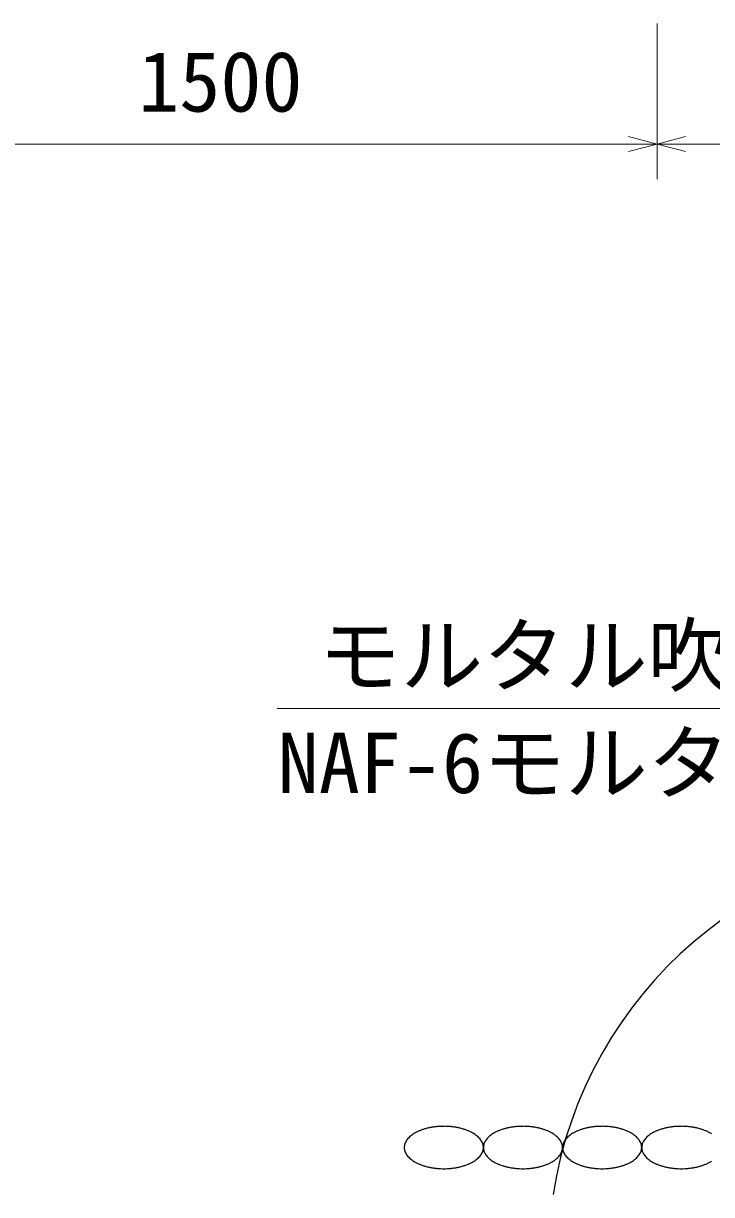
# Model space of a CAD drawing. Units: millimetres, scale not verified. Extents: x 400 to 16400, y 400 to 11650.
# Drawn here: x 3482 to 4651, y 1877 to 3868 of the extents above; entities that cross this region are included whole.
import ezdxf
from ezdxf.enums import TextEntityAlignment as Align

# ---------------------------------------------------------------- set-up
doc = ezdxf.new("R2010")
doc.units = ezdxf.units.MM
doc.header["$LTSCALE"] = 40
for name, color, linetype, lineweight in [('C-STR', 1, 'Continuous', 25), ('C-STR-DIM', 1, 'Continuous', 13), ('C-STR-HTXT', 1, 'Continuous', 13)]:
    doc.layers.add(name, color=color, linetype=linetype, lineweight=lineweight)
doc.styles.add('ＭＳ ゴシック', font='')
doc.styles.get('ＭＳ ゴシック').set_extended_font_data('MS Gothic')

msp = doc.modelspace()

# ---------------------------------------------------------------- linework, layer by layer
at = {"layer": 'C-STR', "color": 7}
msp.add_arc((5082.05, 1769.12), 708.33, 8.79741, 171.20259, dxfattribs=at)
at = {"layer": 'C-STR'}
for centre, radius, start, end in [((4193.71, 1886.08), 107.17, 101.01196, 103.98166), ((4195.04, 1879.11), 114.27, 98.15282, 100.99949), ((4195.81, 1873.58), 119.85, 95.38561, 98.14445), ((4196.16, 1869.79), 123.66, 92.67795, 95.38106), ((4196.24, 1867.92), 125.53, 89.99955, 92.67705), ((4196.25, 1868.1), 125.36, 87.32113, 90.00228), ((4196.37, 1870.29), 123.16, 84.61342, 87.32758), ((4196.77, 1874.39), 119.04, 81.84613, 84.62382), ((4197.63, 1880.18), 113.19, 78.98686, 81.86084), ((4199.07, 1887.36), 105.86, 75.99997, 79.00641), ((4328.27, 1886.08), 107.17, 101.01196, 103.98166), ((4329.6, 1879.11), 114.27, 98.15282, 100.99949), ((4330.37, 1873.58), 119.85, 95.38561, 98.14445), ((4330.72, 1869.79), 123.66, 92.67795, 95.38106), ((4330.8, 1867.92), 125.53, 89.99955, 92.67705), ((4330.81, 1868.1), 125.36, 87.32113, 90.00228), ((4330.93, 1870.29), 123.16, 84.61342, 87.32758), ((4331.33, 1874.39), 119.04, 81.84613, 84.62382), ((4332.19, 1880.18), 113.19, 78.98686, 81.86084), ((4333.63, 1887.36), 105.86, 75.99997, 79.00641), ((4462.83, 1886.08), 107.17, 101.01196, 103.98166), ((4464.16, 1879.11), 114.27, 98.15282, 100.99949), ((4464.93, 1873.58), 119.85, 95.38561, 98.14445), ((4465.28, 1869.79), 123.66, 92.67795, 95.38106), ((4465.36, 1867.92), 125.53, 89.99955, 92.67705), ((4465.37, 1868.1), 125.36, 87.32113, 90.00228), ((4465.49, 1870.29), 123.16, 84.61342, 87.32758), ((4465.89, 1874.39), 119.04, 81.84613, 84.62382), ((4466.75, 1880.18), 113.19, 78.98686, 81.86084), ((4468.19, 1887.36), 105.86, 75.99997, 79.00641), ((4597.39, 1886.08), 107.17, 101.01196, 103.98166), ((4598.72, 1879.11), 114.27, 98.15282, 100.99949), ((4599.49, 1873.58), 119.85, 95.38561, 98.14445), ((4599.84, 1869.79), 123.66, 92.67795, 95.38106), ((4599.92, 1867.92), 125.53, 89.99955, 92.67705), ((4599.93, 1868.1), 125.36, 87.32113, 90.00228), ((4600.05, 1870.29), 123.16, 84.61342, 87.32758), ((4600.45, 1874.39), 119.04, 81.84613, 84.62382), ((4601.31, 1880.18), 113.19, 78.98686, 81.86084), ((4602.75, 1887.36), 105.86, 75.99997, 79.00641), ((4158.75, 1952.17), 31.17, 138.88111, 145.63061), ((4163.14, 1948.26), 37.05, 132.78067, 138.79433), ((4167.86, 1943.07), 44.06, 127.34847, 132.70554), ((4172.69, 1936.65), 52.1, 122.49311, 127.28505), ((4177.41, 1929.14), 60.96, 118.12381, 122.44045), ((4181.81, 1920.79), 70.4, 114.15757, 118.0806), ((4185.74, 1911.92), 80.11, 110.52158, 114.12249), ((4189.07, 1902.9), 89.72, 107.15318, 110.49344), ((4191.73, 1894.14), 98.87, 103.99869, 107.13099), ((4201.16, 1895.57), 97.39, 72.84527, 76.02505), ((4203.93, 1904.39), 88.14, 69.47661, 72.87677), ((4207.37, 1913.42), 78.49, 65.84032, 69.51561), ((4211.38, 1922.23), 68.8, 61.87376, 65.88808), ((4215.85, 1930.46), 59.44, 57.50416, 61.93159), ((4220.6, 1937.8), 50.7, 52.64863, 57.57321), ((4225.43, 1944.02), 42.82, 47.21659, 52.7294), ((4230.11, 1949), 35.99, 41.11694, 47.30805), ((4234.43, 1952.7), 30.3, 34.27301, 41.21527), ((4293.31, 1952.17), 31.17, 138.88111, 145.63061), ((4297.7, 1948.26), 37.05, 132.78067, 138.79433), ((4302.42, 1943.07), 44.06, 127.34847, 132.70554), ((4307.25, 1936.65), 52.1, 122.49311, 127.28505), ((4311.97, 1929.14), 60.96, 118.12381, 122.44045), ((4316.37, 1920.79), 70.4, 114.15757, 118.0806), ((4320.3, 1911.92), 80.11, 110.52158, 114.12249), ((4323.63, 1902.9), 89.72, 107.15318, 110.49344), ((4326.29, 1894.14), 98.87, 103.99869, 107.13099), ((4335.72, 1895.57), 97.39, 72.84527, 76.02505), ((4338.49, 1904.39), 88.14, 69.47661, 72.87677), ((4341.93, 1913.42), 78.49, 65.84032, 69.51561), ((4345.94, 1922.23), 68.8, 61.87376, 65.88808), ((4350.41, 1930.46), 59.44, 57.50416, 61.93159), ((4355.16, 1937.8), 50.7, 52.64863, 57.57321), ((4359.99, 1944.02), 42.82, 47.21659, 52.7294), ((4364.67, 1949), 35.99, 41.11694, 47.30805), ((4368.99, 1952.7), 30.3, 34.27301, 41.21527), ((4427.87, 1952.17), 31.17, 138.88111, 145.63061), ((4432.26, 1948.26), 37.05, 132.78067, 138.79433), ((4436.98, 1943.07), 44.06, 127.34847, 132.70554), ((4441.81, 1936.65), 52.1, 122.49311, 127.28505), ((4446.53, 1929.14), 60.96, 118.12381, 122.44045), ((4450.93, 1920.79), 70.4, 114.15757, 118.0806), ((4454.86, 1911.92), 80.11, 110.52158, 114.12249), ((4458.19, 1902.9), 89.72, 107.15318, 110.49344), ((4460.85, 1894.14), 98.87, 103.99869, 107.13099), ((4470.28, 1895.57), 97.39, 72.84527, 76.02505), ((4473.05, 1904.39), 88.14, 69.47661, 72.87677), ((4476.49, 1913.42), 78.49, 65.84032, 69.51561), ((4480.5, 1922.23), 68.8, 61.87376, 65.88808), ((4484.97, 1930.46), 59.44, 57.50416, 61.93159), ((4489.72, 1937.8), 50.7, 52.64863, 57.57321), ((4494.55, 1944.02), 42.82, 47.21659, 52.7294), ((4499.23, 1949), 35.99, 41.11694, 47.30805), ((4503.55, 1952.7), 30.3, 34.27301, 41.21527), ((4562.43, 1952.17), 31.17, 138.88111, 145.63061), ((4566.82, 1948.26), 37.05, 132.78067, 138.79433), ((4571.54, 1943.07), 44.06, 127.34847, 132.70554), ((4576.37, 1936.65), 52.1, 122.49311, 127.28505), ((4581.09, 1929.14), 60.96, 118.12381, 122.44045), ((4585.49, 1920.79), 70.4, 114.15757, 118.0806), ((4589.42, 1911.92), 80.11, 110.52158, 114.12249), ((4592.75, 1902.9), 89.72, 107.15318, 110.49344), ((4595.41, 1894.14), 98.87, 103.99869, 107.13099), ((4604.84, 1895.57), 97.39, 72.84527, 76.02505), ((4607.61, 1904.39), 88.14, 69.47661, 72.87677), ((4611.05, 1913.42), 78.49, 65.84032, 69.51561), ((4615.06, 1922.23), 68.8, 61.87376, 65.88808), ((4619.53, 1930.46), 59.44, 57.50416, 61.93159), ((4148.43, 1957.44), 19.47, 170.69772, 179.97257), ((4148.34, 1957.45), 19.38, 180.00552, 189.32419), ((4149.61, 1957.22), 20.66, 161.727, 170.62758), ((4149.34, 1957.61), 20.39, 189.31198, 198.33344), ((4151.8, 1956.46), 22.99, 153.35475, 161.63457), ((4151.37, 1958.26), 22.52, 198.27941, 206.73127), ((4154.9, 1954.85), 26.48, 145.72681, 153.25504), ((4238.16, 1955.19), 25.81, 26.64796, 34.37019), ((4241.12, 1956.64), 22.52, 18.27941, 26.73127), ((4240.69, 1958.44), 22.99, 333.35475, 341.63457), ((4243.15, 1957.29), 20.39, 9.31198, 18.33344), ((4242.88, 1957.68), 20.66, 341.727, 350.62758), ((4244.15, 1957.45), 19.38, 0.00552, 9.32419), ((4244.06, 1957.46), 19.47, 350.69772, 359.97257), ((4282.99, 1957.44), 19.47, 170.69772, 179.97257), ((4282.9, 1957.45), 19.38, 180.00552, 189.32419), ((4284.17, 1957.22), 20.66, 161.727, 170.62758), ((4283.9, 1957.61), 20.39, 189.31198, 198.33344), ((4286.36, 1956.46), 22.99, 153.35475, 161.63457), ((4285.93, 1958.26), 22.52, 198.27941, 206.73127), ((4289.46, 1954.85), 26.48, 145.72681, 153.25504), ((4372.72, 1955.19), 25.81, 26.64796, 34.37019), ((4375.68, 1956.64), 22.52, 18.27941, 26.73127), ((4375.25, 1958.44), 22.99, 333.35475, 341.63457), ((4377.71, 1957.29), 20.39, 9.31198, 18.33344), ((4377.44, 1957.68), 20.66, 341.727, 350.62758), ((4378.71, 1957.45), 19.38, 0.00552, 9.32419), ((4378.62, 1957.46), 19.47, 350.69772, 359.97257), ((4417.55, 1957.44), 19.47, 170.69772, 179.97257), ((4417.46, 1957.45), 19.38, 180.00552, 189.32419), ((4418.73, 1957.22), 20.66, 161.727, 170.62758), ((4418.46, 1957.61), 20.39, 189.31198, 198.33344), ((4420.92, 1956.46), 22.99, 153.35475, 161.63457), ((4420.49, 1958.26), 22.52, 198.27941, 206.73127), ((4424.02, 1954.85), 26.48, 145.72681, 153.25504), ((4507.28, 1955.19), 25.81, 26.64796, 34.37019), ((4510.24, 1956.64), 22.52, 18.27941, 26.73127), ((4509.81, 1958.44), 22.99, 333.35475, 341.63457), ((4512.27, 1957.29), 20.39, 9.31198, 18.33344), ((4512, 1957.68), 20.66, 341.727, 350.62758), ((4513.27, 1957.45), 19.38, 0.00552, 9.32419), ((4513.18, 1957.46), 19.47, 350.69772, 359.97257), ((4552.11, 1957.44), 19.47, 170.69772, 179.97257), ((4552.02, 1957.45), 19.38, 180.00552, 189.32419), ((4553.29, 1957.22), 20.66, 161.727, 170.62758), ((4553.02, 1957.61), 20.39, 189.31198, 198.33344), ((4555.48, 1956.46), 22.99, 153.35475, 161.63457), ((4555.05, 1958.26), 22.52, 198.27941, 206.73127), ((4558.58, 1954.85), 26.48, 145.72681, 153.25504), ((4154.33, 1959.71), 25.81, 206.64796, 214.37019), ((4158.06, 1962.2), 30.3, 214.27301, 221.21527), ((4162.38, 1965.9), 35.99, 221.11694, 227.30805), ((4167.06, 1970.88), 42.82, 227.21659, 232.7294), ((4171.89, 1977.1), 50.7, 232.64863, 237.57321), ((4176.64, 1984.44), 59.44, 237.50416, 241.93159), ((4181.11, 1992.67), 68.8, 241.87376, 245.88808), ((4210.68, 1994.11), 70.4, 294.15757, 298.0806), ((4215.08, 1985.76), 60.96, 298.12381, 302.44045), ((4219.8, 1978.25), 52.1, 302.49311, 307.28505), ((4224.63, 1971.83), 44.06, 307.34847, 312.70554), ((4229.35, 1966.64), 37.05, 312.78067, 318.79433), ((4233.74, 1962.73), 31.17, 318.88111, 325.63061), ((4237.59, 1960.05), 26.48, 325.72681, 333.25504), ((4288.89, 1959.71), 25.81, 206.64796, 214.37019), ((4292.62, 1962.2), 30.3, 214.27301, 221.21527), ((4296.94, 1965.9), 35.99, 221.11694, 227.30805), ((4301.62, 1970.88), 42.82, 227.21659, 232.7294), ((4306.45, 1977.1), 50.7, 232.64863, 237.57321), ((4311.2, 1984.44), 59.44, 237.50416, 241.93159), ((4315.67, 1992.67), 68.8, 241.87376, 245.88808), ((4345.24, 1994.11), 70.4, 294.15757, 298.0806), ((4349.64, 1985.76), 60.96, 298.12381, 302.44045), ((4354.36, 1978.25), 52.1, 302.49311, 307.28505), ((4359.19, 1971.83), 44.06, 307.34847, 312.70554), ((4363.91, 1966.64), 37.05, 312.78067, 318.79433), ((4368.3, 1962.73), 31.17, 318.88111, 325.63061), ((4372.15, 1960.05), 26.48, 325.72681, 333.25504), ((4423.45, 1959.71), 25.81, 206.64796, 214.37019), ((4427.18, 1962.2), 30.3, 214.27301, 221.21527), ((4431.5, 1965.9), 35.99, 221.11694, 227.30805), ((4436.18, 1970.88), 42.82, 227.21659, 232.7294), ((4441.01, 1977.1), 50.7, 232.64863, 237.57321), ((4445.76, 1984.44), 59.44, 237.50416, 241.93159), ((4450.23, 1992.67), 68.8, 241.87376, 245.88808), ((4479.8, 1994.11), 70.4, 294.15757, 298.0806), ((4484.2, 1985.76), 60.96, 298.12381, 302.44045), ((4488.92, 1978.25), 52.1, 302.49311, 307.28505), ((4493.75, 1971.83), 44.06, 307.34847, 312.70554), ((4498.47, 1966.64), 37.05, 312.78067, 318.79433), ((4502.86, 1962.73), 31.17, 318.88111, 325.63061), ((4506.71, 1960.05), 26.48, 325.72681, 333.25504), ((4558.01, 1959.71), 25.81, 206.64796, 214.37019), ((4561.74, 1962.2), 30.3, 214.27301, 221.21527), ((4566.06, 1965.9), 35.99, 221.11694, 227.30805), ((4570.74, 1970.88), 42.82, 227.21659, 232.7294), ((4575.57, 1977.1), 50.7, 232.64863, 237.57321), ((4580.32, 1984.44), 59.44, 237.50416, 241.93159), ((4584.79, 1992.67), 68.8, 241.87376, 245.88808), ((4614.36, 1994.11), 70.4, 294.15757, 298.0806), ((4618.76, 1985.76), 60.96, 298.12381, 302.44045), ((4185.12, 2001.48), 78.49, 245.84032, 249.51561), ((4188.56, 2010.51), 88.14, 249.47661, 252.87677), ((4191.33, 2019.33), 97.39, 252.84527, 256.02505), ((4193.42, 2027.54), 105.86, 255.99997, 259.00641), ((4194.86, 2034.72), 113.19, 258.98686, 261.86084), ((4195.72, 2040.51), 119.04, 261.84613, 264.62382), ((4196.12, 2044.61), 123.16, 264.61342, 267.32758), ((4196.24, 2046.81), 125.36, 267.32113, 270.00228), ((4196.25, 2046.98), 125.53, 269.99955, 272.67705), ((4196.33, 2045.11), 123.66, 272.67795, 275.38106), ((4196.68, 2041.32), 119.85, 275.38561, 278.14445), ((4197.45, 2035.79), 114.27, 278.15282, 280.99949), ((4198.78, 2028.82), 107.17, 281.01196, 283.98166), ((4200.76, 2020.76), 98.87, 283.99869, 287.13099), ((4203.42, 2012), 89.72, 287.15318, 290.49344), ((4206.75, 2002.98), 80.11, 290.52158, 294.12249), ((4319.68, 2001.48), 78.49, 245.84032, 249.51561), ((4323.12, 2010.51), 88.14, 249.47661, 252.87677), ((4325.89, 2019.33), 97.39, 252.84527, 256.02505), ((4327.98, 2027.54), 105.86, 255.99997, 259.00641), ((4329.42, 2034.72), 113.19, 258.98686, 261.86084), ((4330.28, 2040.51), 119.04, 261.84613, 264.62382), ((4330.68, 2044.61), 123.16, 264.61342, 267.32758), ((4330.8, 2046.81), 125.36, 267.32113, 270.00228), ((4330.81, 2046.98), 125.53, 269.99955, 272.67705), ((4330.89, 2045.11), 123.66, 272.67795, 275.38106), ((4331.24, 2041.32), 119.85, 275.38561, 278.14445), ((4332.01, 2035.79), 114.27, 278.15282, 280.99949), ((4333.34, 2028.82), 107.17, 281.01196, 283.98166), ((4335.32, 2020.76), 98.87, 283.99869, 287.13099), ((4337.98, 2012), 89.72, 287.15318, 290.49344), ((4341.31, 2002.98), 80.11, 290.52158, 294.12249), ((4454.24, 2001.48), 78.49, 245.84032, 249.51561), ((4457.68, 2010.51), 88.14, 249.47661, 252.87677), ((4460.45, 2019.33), 97.39, 252.84527, 256.02505), ((4462.54, 2027.54), 105.86, 255.99997, 259.00641), ((4463.98, 2034.72), 113.19, 258.98686, 261.86084), ((4464.84, 2040.51), 119.04, 261.84613, 264.62382), ((4465.24, 2044.61), 123.16, 264.61342, 267.32758), ((4465.36, 2046.81), 125.36, 267.32113, 270.00228), ((4465.37, 2046.98), 125.53, 269.99955, 272.67705), ((4465.45, 2045.11), 123.66, 272.67795, 275.38106), ((4465.8, 2041.32), 119.85, 275.38561, 278.14445), ((4466.57, 2035.79), 114.27, 278.15282, 280.99949), ((4467.9, 2028.82), 107.17, 281.01196, 283.98166), ((4469.88, 2020.76), 98.87, 283.99869, 287.13099), ((4472.54, 2012), 89.72, 287.15318, 290.49344), ((4475.87, 2002.98), 80.11, 290.52158, 294.12249), ((4588.8, 2001.48), 78.49, 245.84032, 249.51561), ((4592.24, 2010.51), 88.14, 249.47661, 252.87677), ((4595.01, 2019.33), 97.39, 252.84527, 256.02505), ((4597.1, 2027.54), 105.86, 255.99997, 259.00641), ((4598.54, 2034.72), 113.19, 258.98686, 261.86084), ((4599.4, 2040.51), 119.04, 261.84613, 264.62382), ((4599.8, 2044.61), 123.16, 264.61342, 267.32758), ((4599.92, 2046.81), 125.36, 267.32113, 270.00228), ((4599.93, 2046.98), 125.53, 269.99955, 272.67705), ((4600.01, 2045.11), 123.66, 272.67795, 275.38106), ((4600.36, 2041.32), 119.85, 275.38561, 278.14445), ((4601.13, 2035.79), 114.27, 278.15282, 280.99949), ((4602.46, 2028.82), 107.17, 281.01196, 283.98166), ((4604.44, 2020.76), 98.87, 283.99869, 287.13099), ((4607.1, 2012), 89.72, 287.15318, 290.49344), ((4610.43, 2002.98), 80.11, 290.52158, 294.12249)]:
    msp.add_arc(centre, radius, start, end, dxfattribs=at)
at = {"layer": 'C-STR-DIM'}
for p, q in [((4558.75, 3868.14), (4558.75, 3603.14)), ((3058.75, 3663.14), (4558.75, 3663.14)), ((4558.75, 3663.14), (4510.46, 3676.09)), ((4558.75, 3663.14), (4510.46, 3650.2)), ((4558.75, 3663.14), (4607.05, 3676.09)), ((4558.75, 3663.14), (6058.75, 3663.14)), ((4558.75, 3663.14), (4607.05, 3650.2))]:
    msp.add_line(p, q, dxfattribs=at)
at = {"layer": 'C-STR-HTXT'}
msp.add_line((4822.68, 2703.69), (3912.68, 2703.69), dxfattribs=at)

# ---------------------------------------------------------------- texts
at = {"layer": 'C-STR-DIM', "color": 7, "style": 'ＭＳ ゴシック'}
msp.add_text('1500', height=102.6, dxfattribs=at).set_placement((3676.8, 3687.46), align=Align.BOTTOM_LEFT)
for s, p in [('モルタル吹付', (4822.68, 2793.69)), ('NAF-6モルタル', (4822.68, 2611.24))]:
    msp.add_text(s, height=102.6, dxfattribs=at).set_placement(p, align=Align.MIDDLE_RIGHT)

doc.saveas('drawing.dxf')
